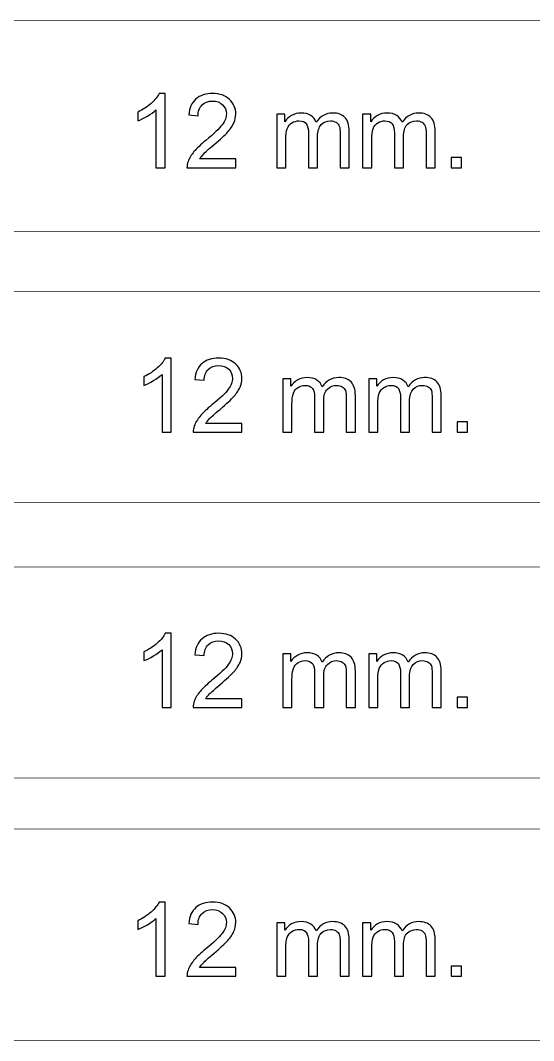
# Model space of a CAD drawing. Header units: centimetres. Extents: x -109.1 to -53.6, y -10 to 49.4.
# Drawn here: x -104.715 to -102.609, y 23.426 to 27.61 of the extents above; entities that cross this region are included whole.
import ezdxf

# ---------------------------------------------------------------- set-up
doc = ezdxf.new("R2010")
doc.units = ezdxf.units.CM
doc.header["$MEASUREMENT"] = 0
doc.layers.add('layer 1', color=7, linetype='Continuous')

msp = doc.modelspace()

# ---------------------------------------------------------------- linework, layer by layer
at = {"layer": 'layer 1', "color": 250, "lineweight": 20}
for points in [[(-94.34129, 27.60763), (-94.12598, 27.43926), (-94.24701, 27.07829), (-94.40223, 26.74207), (-94.40223, 26.74207), (-94.40223, 26.74207), (-108.27459, 26.7436), (-108.27459, 26.7436), (-108.27459, 26.7436), (-108.27459, 26.7436), (-108.8286, 27.6099), (-108.8286, 27.6099), (-108.8286, 27.6099), (-108.8286, 27.6099), (-94.34129, 27.60763), (-94.34129, 27.60763)], [(-108.71222, 26.49638), (-108.92754, 26.32801), (-108.8065, 25.96704), (-108.65128, 25.63082), (-108.65128, 25.63082), (-108.65128, 25.63082), (-94.77891, 25.63235), (-94.77891, 25.63235), (-94.77891, 25.63235), (-94.77891, 25.63235), (-94.22492, 26.49865), (-94.22492, 26.49865), (-94.22492, 26.49865), (-94.22492, 26.49865), (-108.71222, 26.49638), (-108.71222, 26.49638)], [(-108.71222, 25.36748), (-108.92754, 25.19911), (-108.8065, 24.83814), (-108.65128, 24.50192), (-108.65128, 24.50192), (-108.65128, 24.50192), (-94.77891, 24.50345), (-94.77891, 24.50345), (-94.77891, 24.50345), (-94.77891, 24.50345), (-94.22492, 25.36975), (-94.22492, 25.36975), (-94.22492, 25.36975), (-94.22492, 25.36975), (-108.71222, 25.36748), (-108.71222, 25.36748)], [(-94.34129, 24.29152), (-94.12598, 24.12315), (-94.24701, 23.76218), (-94.40223, 23.42596), (-94.40223, 23.42596), (-94.40223, 23.42596), (-108.27459, 23.42749), (-108.27459, 23.42749), (-108.27459, 23.42749), (-108.27459, 23.42749), (-108.8286, 24.29379), (-108.8286, 24.29379), (-108.8286, 24.29379), (-108.8286, 24.29379), (-94.34129, 24.29152), (-94.34129, 24.29152)]]:
    msp.add_open_spline(points, degree=3, knots=[0, 0, 0, 0, 0.2, 0.2, 0.2, 0.2, 0.4, 0.4, 0.4, 0.4, 0.6, 0.6, 0.6, 0.6, 1, 1, 1, 1], dxfattribs=at)
at = {"layer": 'layer 1', "color": 142}
for points, knots in [([(-104.12139, 27.00565), (-104.12139, 27.00565), (-104.15864, 27.00565), (-104.15864, 27.00565), (-104.15864, 27.00565), (-104.15864, 27.00565), (-104.15864, 27.24272), (-104.15864, 27.24272), (-104.15864, 27.24272), (-104.16753, 27.23425), (-104.17938, 27.22578), (-104.19378, 27.21732), (-104.19378, 27.21732), (-104.20859, 27.20843), (-104.22172, 27.20208), (-104.23315, 27.19784), (-104.23315, 27.19784), (-104.23315, 27.19784), (-104.23315, 27.23383), (-104.23315, 27.23383), (-104.23315, 27.23383), (-104.2124, 27.24356), (-104.1942, 27.25542), (-104.17854, 27.26939), (-104.17854, 27.26939), (-104.16287, 27.28336), (-104.15187, 27.2969), (-104.14552, 27.31003), (-104.14552, 27.31003), (-104.14552, 27.31003), (-104.12139, 27.31003), (-104.12139, 27.31003), (-104.12139, 27.31003), (-104.12139, 27.31003), (-104.12139, 27.00565), (-104.12139, 27.00565)], [0, 0, 0, 0, 0.1, 0.1, 0.1, 0.1, 0.2, 0.2, 0.2, 0.2, 0.3, 0.3, 0.3, 0.3, 0.4, 0.4, 0.4, 0.4, 0.5, 0.5, 0.5, 0.5, 0.6, 0.6, 0.6, 0.6, 0.7, 0.7, 0.7, 0.7, 0.8, 0.8, 0.8, 0.8, 1, 1, 1, 1]), ([(-103.83056, 27.04163), (-103.83056, 27.04163), (-103.83056, 27.00565), (-103.83056, 27.00565), (-103.83056, 27.00565), (-103.83056, 27.00565), (-104.03122, 27.00565), (-104.03122, 27.00565), (-104.03122, 27.00565), (-104.03122, 27.01454), (-104.02995, 27.02343), (-104.02656, 27.03147), (-104.02656, 27.03147), (-104.02148, 27.04502), (-104.01344, 27.05857), (-104.00243, 27.07169), (-104.00243, 27.07169), (-103.991, 27.08524), (-103.97492, 27.10048), (-103.95375, 27.11783), (-103.95375, 27.11783), (-103.92073, 27.14493), (-103.89829, 27.16609), (-103.88686, 27.18176), (-103.88686, 27.18176), (-103.87501, 27.19784), (-103.86951, 27.21266), (-103.86951, 27.22663), (-103.86951, 27.22663), (-103.86951, 27.24145), (-103.87459, 27.25372), (-103.88517, 27.26388), (-103.88517, 27.26388), (-103.89575, 27.27404), (-103.90972, 27.27912), (-103.92666, 27.27912), (-103.92666, 27.27912), (-103.94444, 27.27912), (-103.95883, 27.27362), (-103.96941, 27.26304), (-103.96941, 27.26304), (-103.98042, 27.25245), (-103.9855, 27.23721), (-103.98592, 27.21859), (-103.98592, 27.21859), (-103.98592, 27.21859), (-104.02402, 27.2224), (-104.02402, 27.2224), (-104.02402, 27.2224), (-104.02148, 27.25076), (-104.01175, 27.27277), (-103.99439, 27.28759), (-103.99439, 27.28759), (-103.97746, 27.30241), (-103.9546, 27.31003), (-103.92581, 27.31003), (-103.92581, 27.31003), (-103.8966, 27.31003), (-103.87374, 27.30198), (-103.85681, 27.2859), (-103.85681, 27.2859), (-103.83945, 27.26981), (-103.83098, 27.24949), (-103.83098, 27.22578), (-103.83098, 27.22578), (-103.83098, 27.21351), (-103.83352, 27.20165), (-103.8386, 27.19022), (-103.8386, 27.19022), (-103.84368, 27.17837), (-103.85173, 27.16609), (-103.86316, 27.15297), (-103.86316, 27.15297), (-103.87501, 27.14027), (-103.89406, 27.12249), (-103.92073, 27.09963), (-103.92073, 27.09963), (-103.94317, 27.081), (-103.95714, 27.0683), (-103.96349, 27.06153), (-103.96349, 27.06153), (-103.96984, 27.05476), (-103.97534, 27.04841), (-103.97957, 27.04163), (-103.97957, 27.04163), (-103.97957, 27.04163), (-103.83056, 27.04163), (-103.83056, 27.04163)], [0, 0, 0, 0, 0.0434783, 0.0434783, 0.0434783, 0.0434783, 0.0869565, 0.0869565, 0.0869565, 0.0869565, 0.1304348, 0.1304348, 0.1304348, 0.1304348, 0.173913, 0.173913, 0.173913, 0.173913, 0.2173913, 0.2173913, 0.2173913, 0.2173913, 0.2608696, 0.2608696, 0.2608696, 0.2608696, 0.3043478, 0.3043478, 0.3043478, 0.3043478, 0.3478261, 0.3478261, 0.3478261, 0.3478261, 0.3913043, 0.3913043, 0.3913043, 0.3913043, 0.4347826, 0.4347826, 0.4347826, 0.4347826, 0.4782609, 0.4782609, 0.4782609, 0.4782609, 0.5217391, 0.5217391, 0.5217391, 0.5217391, 0.5652174, 0.5652174, 0.5652174, 0.5652174, 0.6086957, 0.6086957, 0.6086957, 0.6086957, 0.6521739, 0.6521739, 0.6521739, 0.6521739, 0.6956522, 0.6956522, 0.6956522, 0.6956522, 0.7391304, 0.7391304, 0.7391304, 0.7391304, 0.7826087, 0.7826087, 0.7826087, 0.7826087, 0.826087, 0.826087, 0.826087, 0.826087, 0.8695652, 0.8695652, 0.8695652, 0.8695652, 0.9130435, 0.9130435, 0.9130435, 0.9130435, 1, 1, 1, 1]), ([(-103.66292, 27.00565), (-103.66292, 27.00565), (-103.66292, 27.22536), (-103.66292, 27.22536), (-103.66292, 27.22536), (-103.66292, 27.22536), (-103.62948, 27.22536), (-103.62948, 27.22536), (-103.62948, 27.22536), (-103.62948, 27.22536), (-103.62948, 27.19446), (-103.62948, 27.19446), (-103.62948, 27.19446), (-103.6227, 27.20504), (-103.61339, 27.21393), (-103.60196, 27.22028), (-103.60196, 27.22028), (-103.59053, 27.22705), (-103.57783, 27.23002), (-103.56301, 27.23002), (-103.56301, 27.23002), (-103.54693, 27.23002), (-103.53338, 27.22663), (-103.52322, 27.21986), (-103.52322, 27.21986), (-103.51264, 27.21308), (-103.50544, 27.20377), (-103.50121, 27.19192), (-103.50121, 27.19192), (-103.48385, 27.21732), (-103.46099, 27.23002), (-103.43347, 27.23002), (-103.43347, 27.23002), (-103.41146, 27.23002), (-103.39495, 27.22409), (-103.3831, 27.21224), (-103.3831, 27.21224), (-103.37124, 27.19996), (-103.36532, 27.18133), (-103.36532, 27.15636), (-103.36532, 27.15636), (-103.36532, 27.15636), (-103.36532, 27.00565), (-103.36532, 27.00565), (-103.36532, 27.00565), (-103.36532, 27.00565), (-103.40257, 27.00565), (-103.40257, 27.00565), (-103.40257, 27.00565), (-103.40257, 27.00565), (-103.40257, 27.14408), (-103.40257, 27.14408), (-103.40257, 27.14408), (-103.40257, 27.1589), (-103.40384, 27.16948), (-103.40596, 27.17625), (-103.40596, 27.17625), (-103.4085, 27.1826), (-103.41273, 27.18811), (-103.41908, 27.19192), (-103.41908, 27.19192), (-103.42543, 27.19573), (-103.43305, 27.19784), (-103.44152, 27.19784), (-103.44152, 27.19784), (-103.45718, 27.19784), (-103.46988, 27.19276), (-103.48004, 27.1826), (-103.48004, 27.1826), (-103.4902, 27.17244), (-103.49528, 27.15593), (-103.49528, 27.13307), (-103.49528, 27.13307), (-103.49528, 27.13307), (-103.49528, 27.00565), (-103.49528, 27.00565), (-103.49528, 27.00565), (-103.49528, 27.00565), (-103.53253, 27.00565), (-103.53253, 27.00565), (-103.53253, 27.00565), (-103.53253, 27.00565), (-103.53253, 27.14831), (-103.53253, 27.14831), (-103.53253, 27.14831), (-103.53253, 27.16482), (-103.5355, 27.1771), (-103.54142, 27.18557), (-103.54142, 27.18557), (-103.54777, 27.19361), (-103.55751, 27.19784), (-103.57148, 27.19784), (-103.57148, 27.19784), (-103.58164, 27.19784), (-103.59138, 27.1953), (-103.60027, 27.1898), (-103.60027, 27.1898), (-103.60916, 27.1843), (-103.61593, 27.17625), (-103.61974, 27.16567), (-103.61974, 27.16567), (-103.62355, 27.15466), (-103.62567, 27.13942), (-103.62567, 27.11953), (-103.62567, 27.11953), (-103.62567, 27.11953), (-103.62567, 27.00565), (-103.62567, 27.00565), (-103.62567, 27.00565), (-103.62567, 27.00565), (-103.66292, 27.00565), (-103.66292, 27.00565)], [0, 0, 0, 0, 0.0344828, 0.0344828, 0.0344828, 0.0344828, 0.0689655, 0.0689655, 0.0689655, 0.0689655, 0.1034483, 0.1034483, 0.1034483, 0.1034483, 0.137931, 0.137931, 0.137931, 0.137931, 0.1724138, 0.1724138, 0.1724138, 0.1724138, 0.2068966, 0.2068966, 0.2068966, 0.2068966, 0.2413793, 0.2413793, 0.2413793, 0.2413793, 0.2758621, 0.2758621, 0.2758621, 0.2758621, 0.3103448, 0.3103448, 0.3103448, 0.3103448, 0.3448276, 0.3448276, 0.3448276, 0.3448276, 0.3793103, 0.3793103, 0.3793103, 0.3793103, 0.4137931, 0.4137931, 0.4137931, 0.4137931, 0.4482759, 0.4482759, 0.4482759, 0.4482759, 0.4827586, 0.4827586, 0.4827586, 0.4827586, 0.5172414, 0.5172414, 0.5172414, 0.5172414, 0.5517241, 0.5517241, 0.5517241, 0.5517241, 0.5862069, 0.5862069, 0.5862069, 0.5862069, 0.6206897, 0.6206897, 0.6206897, 0.6206897, 0.6551724, 0.6551724, 0.6551724, 0.6551724, 0.6896552, 0.6896552, 0.6896552, 0.6896552, 0.7241379, 0.7241379, 0.7241379, 0.7241379, 0.7586207, 0.7586207, 0.7586207, 0.7586207, 0.7931034, 0.7931034, 0.7931034, 0.7931034, 0.8275862, 0.8275862, 0.8275862, 0.8275862, 0.862069, 0.862069, 0.862069, 0.862069, 0.8965517, 0.8965517, 0.8965517, 0.8965517, 0.9310345, 0.9310345, 0.9310345, 0.9310345, 1, 1, 1, 1]), ([(-103.31028, 27.00565), (-103.31028, 27.00565), (-103.31028, 27.22536), (-103.31028, 27.22536), (-103.31028, 27.22536), (-103.31028, 27.22536), (-103.27684, 27.22536), (-103.27684, 27.22536), (-103.27684, 27.22536), (-103.27684, 27.22536), (-103.27684, 27.19446), (-103.27684, 27.19446), (-103.27684, 27.19446), (-103.27006, 27.20504), (-103.26075, 27.21393), (-103.24932, 27.22028), (-103.24932, 27.22028), (-103.23789, 27.22705), (-103.22519, 27.23002), (-103.21037, 27.23002), (-103.21037, 27.23002), (-103.19429, 27.23002), (-103.18074, 27.22663), (-103.17058, 27.21986), (-103.17058, 27.21986), (-103.16, 27.21308), (-103.1528, 27.20377), (-103.14857, 27.19192), (-103.14857, 27.19192), (-103.13121, 27.21732), (-103.10835, 27.23002), (-103.08083, 27.23002), (-103.08083, 27.23002), (-103.05882, 27.23002), (-103.04231, 27.22409), (-103.03046, 27.21224), (-103.03046, 27.21224), (-103.0186, 27.19996), (-103.01268, 27.18133), (-103.01268, 27.15636), (-103.01268, 27.15636), (-103.01268, 27.15636), (-103.01268, 27.00565), (-103.01268, 27.00565), (-103.01268, 27.00565), (-103.01268, 27.00565), (-103.04993, 27.00565), (-103.04993, 27.00565), (-103.04993, 27.00565), (-103.04993, 27.00565), (-103.04993, 27.14408), (-103.04993, 27.14408), (-103.04993, 27.14408), (-103.04993, 27.1589), (-103.0512, 27.16948), (-103.05332, 27.17625), (-103.05332, 27.17625), (-103.05586, 27.1826), (-103.06009, 27.18811), (-103.06644, 27.19192), (-103.06644, 27.19192), (-103.07279, 27.19573), (-103.08041, 27.19784), (-103.08888, 27.19784), (-103.08888, 27.19784), (-103.10454, 27.19784), (-103.11724, 27.19276), (-103.1274, 27.1826), (-103.1274, 27.1826), (-103.13756, 27.17244), (-103.14264, 27.15593), (-103.14264, 27.13307), (-103.14264, 27.13307), (-103.14264, 27.13307), (-103.14264, 27.00565), (-103.14264, 27.00565), (-103.14264, 27.00565), (-103.14264, 27.00565), (-103.17989, 27.00565), (-103.17989, 27.00565), (-103.17989, 27.00565), (-103.17989, 27.00565), (-103.17989, 27.14831), (-103.17989, 27.14831), (-103.17989, 27.14831), (-103.17989, 27.16482), (-103.18286, 27.1771), (-103.18878, 27.18557), (-103.18878, 27.18557), (-103.19513, 27.19361), (-103.20487, 27.19784), (-103.21884, 27.19784), (-103.21884, 27.19784), (-103.229, 27.19784), (-103.23874, 27.1953), (-103.24763, 27.1898), (-103.24763, 27.1898), (-103.25652, 27.1843), (-103.26329, 27.17625), (-103.2671, 27.16567), (-103.2671, 27.16567), (-103.27091, 27.15466), (-103.27303, 27.13942), (-103.27303, 27.11953), (-103.27303, 27.11953), (-103.27303, 27.11953), (-103.27303, 27.00565), (-103.27303, 27.00565), (-103.27303, 27.00565), (-103.27303, 27.00565), (-103.31028, 27.00565), (-103.31028, 27.00565)], [0, 0, 0, 0, 0.0344828, 0.0344828, 0.0344828, 0.0344828, 0.0689655, 0.0689655, 0.0689655, 0.0689655, 0.1034483, 0.1034483, 0.1034483, 0.1034483, 0.137931, 0.137931, 0.137931, 0.137931, 0.1724138, 0.1724138, 0.1724138, 0.1724138, 0.2068966, 0.2068966, 0.2068966, 0.2068966, 0.2413793, 0.2413793, 0.2413793, 0.2413793, 0.2758621, 0.2758621, 0.2758621, 0.2758621, 0.3103448, 0.3103448, 0.3103448, 0.3103448, 0.3448276, 0.3448276, 0.3448276, 0.3448276, 0.3793103, 0.3793103, 0.3793103, 0.3793103, 0.4137931, 0.4137931, 0.4137931, 0.4137931, 0.4482759, 0.4482759, 0.4482759, 0.4482759, 0.4827586, 0.4827586, 0.4827586, 0.4827586, 0.5172414, 0.5172414, 0.5172414, 0.5172414, 0.5517241, 0.5517241, 0.5517241, 0.5517241, 0.5862069, 0.5862069, 0.5862069, 0.5862069, 0.6206897, 0.6206897, 0.6206897, 0.6206897, 0.6551724, 0.6551724, 0.6551724, 0.6551724, 0.6896552, 0.6896552, 0.6896552, 0.6896552, 0.7241379, 0.7241379, 0.7241379, 0.7241379, 0.7586207, 0.7586207, 0.7586207, 0.7586207, 0.7931034, 0.7931034, 0.7931034, 0.7931034, 0.8275862, 0.8275862, 0.8275862, 0.8275862, 0.862069, 0.862069, 0.862069, 0.862069, 0.8965517, 0.8965517, 0.8965517, 0.8965517, 0.9310345, 0.9310345, 0.9310345, 0.9310345, 1, 1, 1, 1]), ([(-102.94706, 27.00565), (-102.94706, 27.00565), (-102.94706, 27.04798), (-102.94706, 27.04798), (-102.94706, 27.04798), (-102.94706, 27.04798), (-102.90472, 27.04798), (-102.90472, 27.04798), (-102.90472, 27.04798), (-102.90472, 27.04798), (-102.90472, 27.00565), (-102.90472, 27.00565), (-102.90472, 27.00565), (-102.90472, 27.00565), (-102.94706, 27.00565), (-102.94706, 27.00565)], [0, 0, 0, 0, 0.2, 0.2, 0.2, 0.2, 0.4, 0.4, 0.4, 0.4, 0.6, 0.6, 0.6, 0.6, 1, 1, 1, 1]), ([(-104.09628, 25.92085), (-104.09628, 25.92085), (-104.13353, 25.92085), (-104.13353, 25.92085), (-104.13353, 25.92085), (-104.13353, 25.92085), (-104.13353, 26.15792), (-104.13353, 26.15792), (-104.13353, 26.15792), (-104.14242, 26.14945), (-104.15427, 26.14098), (-104.16867, 26.13252), (-104.16867, 26.13252), (-104.18348, 26.12363), (-104.19661, 26.11728), (-104.20804, 26.11304), (-104.20804, 26.11304), (-104.20804, 26.11304), (-104.20804, 26.14903), (-104.20804, 26.14903), (-104.20804, 26.14903), (-104.18729, 26.15876), (-104.16909, 26.17062), (-104.15343, 26.18459), (-104.15343, 26.18459), (-104.13776, 26.19856), (-104.12676, 26.2121), (-104.12041, 26.22523), (-104.12041, 26.22523), (-104.12041, 26.22523), (-104.09628, 26.22523), (-104.09628, 26.22523), (-104.09628, 26.22523), (-104.09628, 26.22523), (-104.09628, 25.92085), (-104.09628, 25.92085)], [0, 0, 0, 0, 0.1, 0.1, 0.1, 0.1, 0.2, 0.2, 0.2, 0.2, 0.3, 0.3, 0.3, 0.3, 0.4, 0.4, 0.4, 0.4, 0.5, 0.5, 0.5, 0.5, 0.6, 0.6, 0.6, 0.6, 0.7, 0.7, 0.7, 0.7, 0.8, 0.8, 0.8, 0.8, 1, 1, 1, 1]), ([(-103.80545, 25.95683), (-103.80545, 25.95683), (-103.80545, 25.92085), (-103.80545, 25.92085), (-103.80545, 25.92085), (-103.80545, 25.92085), (-104.00611, 25.92085), (-104.00611, 25.92085), (-104.00611, 25.92085), (-104.00611, 25.92974), (-104.00484, 25.93863), (-104.00145, 25.94667), (-104.00145, 25.94667), (-103.99637, 25.96022), (-103.98833, 25.97377), (-103.97732, 25.98689), (-103.97732, 25.98689), (-103.96589, 26.00044), (-103.94981, 26.01568), (-103.92864, 26.03303), (-103.92864, 26.03303), (-103.89562, 26.06013), (-103.87318, 26.08129), (-103.86175, 26.09696), (-103.86175, 26.09696), (-103.8499, 26.11304), (-103.8444, 26.12786), (-103.8444, 26.14183), (-103.8444, 26.14183), (-103.8444, 26.15665), (-103.84948, 26.16892), (-103.86006, 26.17908), (-103.86006, 26.17908), (-103.87064, 26.18924), (-103.88461, 26.19432), (-103.90155, 26.19432), (-103.90155, 26.19432), (-103.91933, 26.19432), (-103.93372, 26.18882), (-103.9443, 26.17824), (-103.9443, 26.17824), (-103.95531, 26.16765), (-103.96039, 26.15241), (-103.96081, 26.13379), (-103.96081, 26.13379), (-103.96081, 26.13379), (-103.99891, 26.1376), (-103.99891, 26.1376), (-103.99891, 26.1376), (-103.99637, 26.16596), (-103.98664, 26.18797), (-103.96928, 26.20279), (-103.96928, 26.20279), (-103.95235, 26.21761), (-103.92949, 26.22523), (-103.9007, 26.22523), (-103.9007, 26.22523), (-103.87149, 26.22523), (-103.84863, 26.21718), (-103.8317, 26.2011), (-103.8317, 26.2011), (-103.81434, 26.18501), (-103.80587, 26.16469), (-103.80587, 26.14098), (-103.80587, 26.14098), (-103.80587, 26.12871), (-103.80841, 26.11685), (-103.81349, 26.10542), (-103.81349, 26.10542), (-103.81857, 26.09357), (-103.82662, 26.08129), (-103.83805, 26.06817), (-103.83805, 26.06817), (-103.8499, 26.05547), (-103.86895, 26.03769), (-103.89562, 26.01483), (-103.89562, 26.01483), (-103.91806, 25.9962), (-103.93203, 25.9835), (-103.93838, 25.97673), (-103.93838, 25.97673), (-103.94473, 25.96996), (-103.95023, 25.96361), (-103.95446, 25.95683), (-103.95446, 25.95683), (-103.95446, 25.95683), (-103.80545, 25.95683), (-103.80545, 25.95683)], [0, 0, 0, 0, 0.0434783, 0.0434783, 0.0434783, 0.0434783, 0.0869565, 0.0869565, 0.0869565, 0.0869565, 0.1304348, 0.1304348, 0.1304348, 0.1304348, 0.173913, 0.173913, 0.173913, 0.173913, 0.2173913, 0.2173913, 0.2173913, 0.2173913, 0.2608696, 0.2608696, 0.2608696, 0.2608696, 0.3043478, 0.3043478, 0.3043478, 0.3043478, 0.3478261, 0.3478261, 0.3478261, 0.3478261, 0.3913043, 0.3913043, 0.3913043, 0.3913043, 0.4347826, 0.4347826, 0.4347826, 0.4347826, 0.4782609, 0.4782609, 0.4782609, 0.4782609, 0.5217391, 0.5217391, 0.5217391, 0.5217391, 0.5652174, 0.5652174, 0.5652174, 0.5652174, 0.6086957, 0.6086957, 0.6086957, 0.6086957, 0.6521739, 0.6521739, 0.6521739, 0.6521739, 0.6956522, 0.6956522, 0.6956522, 0.6956522, 0.7391304, 0.7391304, 0.7391304, 0.7391304, 0.7826087, 0.7826087, 0.7826087, 0.7826087, 0.826087, 0.826087, 0.826087, 0.826087, 0.8695652, 0.8695652, 0.8695652, 0.8695652, 0.9130435, 0.9130435, 0.9130435, 0.9130435, 1, 1, 1, 1]), ([(-103.63781, 25.92085), (-103.63781, 25.92085), (-103.63781, 26.14056), (-103.63781, 26.14056), (-103.63781, 26.14056), (-103.63781, 26.14056), (-103.60437, 26.14056), (-103.60437, 26.14056), (-103.60437, 26.14056), (-103.60437, 26.14056), (-103.60437, 26.10966), (-103.60437, 26.10966), (-103.60437, 26.10966), (-103.59759, 26.12024), (-103.58828, 26.12913), (-103.57685, 26.13548), (-103.57685, 26.13548), (-103.56542, 26.14225), (-103.55272, 26.14522), (-103.5379, 26.14522), (-103.5379, 26.14522), (-103.52182, 26.14522), (-103.50827, 26.14183), (-103.49811, 26.13506), (-103.49811, 26.13506), (-103.48753, 26.12828), (-103.48033, 26.11897), (-103.4761, 26.10712), (-103.4761, 26.10712), (-103.45874, 26.13252), (-103.43588, 26.14522), (-103.40836, 26.14522), (-103.40836, 26.14522), (-103.38635, 26.14522), (-103.36984, 26.13929), (-103.35799, 26.12744), (-103.35799, 26.12744), (-103.34613, 26.11516), (-103.34021, 26.09653), (-103.34021, 26.07156), (-103.34021, 26.07156), (-103.34021, 26.07156), (-103.34021, 25.92085), (-103.34021, 25.92085), (-103.34021, 25.92085), (-103.34021, 25.92085), (-103.37746, 25.92085), (-103.37746, 25.92085), (-103.37746, 25.92085), (-103.37746, 25.92085), (-103.37746, 26.05928), (-103.37746, 26.05928), (-103.37746, 26.05928), (-103.37746, 26.0741), (-103.37873, 26.08468), (-103.38085, 26.09145), (-103.38085, 26.09145), (-103.38339, 26.0978), (-103.38762, 26.10331), (-103.39397, 26.10712), (-103.39397, 26.10712), (-103.40032, 26.11093), (-103.40794, 26.11304), (-103.41641, 26.11304), (-103.41641, 26.11304), (-103.43207, 26.11304), (-103.44477, 26.10796), (-103.45493, 26.0978), (-103.45493, 26.0978), (-103.46509, 26.08764), (-103.47017, 26.07113), (-103.47017, 26.04827), (-103.47017, 26.04827), (-103.47017, 26.04827), (-103.47017, 25.92085), (-103.47017, 25.92085), (-103.47017, 25.92085), (-103.47017, 25.92085), (-103.50742, 25.92085), (-103.50742, 25.92085), (-103.50742, 25.92085), (-103.50742, 25.92085), (-103.50742, 26.06351), (-103.50742, 26.06351), (-103.50742, 26.06351), (-103.50742, 26.08002), (-103.51039, 26.0923), (-103.51631, 26.10077), (-103.51631, 26.10077), (-103.52266, 26.10881), (-103.5324, 26.11304), (-103.54637, 26.11304), (-103.54637, 26.11304), (-103.55653, 26.11304), (-103.56627, 26.1105), (-103.57516, 26.105), (-103.57516, 26.105), (-103.58405, 26.0995), (-103.59082, 26.09145), (-103.59463, 26.08087), (-103.59463, 26.08087), (-103.59844, 26.06986), (-103.60056, 26.05462), (-103.60056, 26.03473), (-103.60056, 26.03473), (-103.60056, 26.03473), (-103.60056, 25.92085), (-103.60056, 25.92085), (-103.60056, 25.92085), (-103.60056, 25.92085), (-103.63781, 25.92085), (-103.63781, 25.92085)], [0, 0, 0, 0, 0.0344828, 0.0344828, 0.0344828, 0.0344828, 0.0689655, 0.0689655, 0.0689655, 0.0689655, 0.1034483, 0.1034483, 0.1034483, 0.1034483, 0.137931, 0.137931, 0.137931, 0.137931, 0.1724138, 0.1724138, 0.1724138, 0.1724138, 0.2068966, 0.2068966, 0.2068966, 0.2068966, 0.2413793, 0.2413793, 0.2413793, 0.2413793, 0.2758621, 0.2758621, 0.2758621, 0.2758621, 0.3103448, 0.3103448, 0.3103448, 0.3103448, 0.3448276, 0.3448276, 0.3448276, 0.3448276, 0.3793103, 0.3793103, 0.3793103, 0.3793103, 0.4137931, 0.4137931, 0.4137931, 0.4137931, 0.4482759, 0.4482759, 0.4482759, 0.4482759, 0.4827586, 0.4827586, 0.4827586, 0.4827586, 0.5172414, 0.5172414, 0.5172414, 0.5172414, 0.5517241, 0.5517241, 0.5517241, 0.5517241, 0.5862069, 0.5862069, 0.5862069, 0.5862069, 0.6206897, 0.6206897, 0.6206897, 0.6206897, 0.6551724, 0.6551724, 0.6551724, 0.6551724, 0.6896552, 0.6896552, 0.6896552, 0.6896552, 0.7241379, 0.7241379, 0.7241379, 0.7241379, 0.7586207, 0.7586207, 0.7586207, 0.7586207, 0.7931034, 0.7931034, 0.7931034, 0.7931034, 0.8275862, 0.8275862, 0.8275862, 0.8275862, 0.862069, 0.862069, 0.862069, 0.862069, 0.8965517, 0.8965517, 0.8965517, 0.8965517, 0.9310345, 0.9310345, 0.9310345, 0.9310345, 1, 1, 1, 1]), ([(-103.28517, 25.92085), (-103.28517, 25.92085), (-103.28517, 26.14056), (-103.28517, 26.14056), (-103.28517, 26.14056), (-103.28517, 26.14056), (-103.25173, 26.14056), (-103.25173, 26.14056), (-103.25173, 26.14056), (-103.25173, 26.14056), (-103.25173, 26.10966), (-103.25173, 26.10966), (-103.25173, 26.10966), (-103.24495, 26.12024), (-103.23564, 26.12913), (-103.22421, 26.13548), (-103.22421, 26.13548), (-103.21278, 26.14225), (-103.20008, 26.14522), (-103.18526, 26.14522), (-103.18526, 26.14522), (-103.16918, 26.14522), (-103.15563, 26.14183), (-103.14547, 26.13506), (-103.14547, 26.13506), (-103.13489, 26.12828), (-103.12769, 26.11897), (-103.12346, 26.10712), (-103.12346, 26.10712), (-103.1061, 26.13252), (-103.08324, 26.14522), (-103.05572, 26.14522), (-103.05572, 26.14522), (-103.03371, 26.14522), (-103.0172, 26.13929), (-103.00535, 26.12744), (-103.00535, 26.12744), (-102.99349, 26.11516), (-102.98757, 26.09653), (-102.98757, 26.07156), (-102.98757, 26.07156), (-102.98757, 26.07156), (-102.98757, 25.92085), (-102.98757, 25.92085), (-102.98757, 25.92085), (-102.98757, 25.92085), (-103.02482, 25.92085), (-103.02482, 25.92085), (-103.02482, 25.92085), (-103.02482, 25.92085), (-103.02482, 26.05928), (-103.02482, 26.05928), (-103.02482, 26.05928), (-103.02482, 26.0741), (-103.02609, 26.08468), (-103.02821, 26.09145), (-103.02821, 26.09145), (-103.03075, 26.0978), (-103.03498, 26.10331), (-103.04133, 26.10712), (-103.04133, 26.10712), (-103.04768, 26.11093), (-103.0553, 26.11304), (-103.06377, 26.11304), (-103.06377, 26.11304), (-103.07943, 26.11304), (-103.09213, 26.10796), (-103.10229, 26.0978), (-103.10229, 26.0978), (-103.11245, 26.08764), (-103.11753, 26.07113), (-103.11753, 26.04827), (-103.11753, 26.04827), (-103.11753, 26.04827), (-103.11753, 25.92085), (-103.11753, 25.92085), (-103.11753, 25.92085), (-103.11753, 25.92085), (-103.15478, 25.92085), (-103.15478, 25.92085), (-103.15478, 25.92085), (-103.15478, 25.92085), (-103.15478, 26.06351), (-103.15478, 26.06351), (-103.15478, 26.06351), (-103.15478, 26.08002), (-103.15775, 26.0923), (-103.16367, 26.10077), (-103.16367, 26.10077), (-103.17002, 26.10881), (-103.17976, 26.11304), (-103.19373, 26.11304), (-103.19373, 26.11304), (-103.20389, 26.11304), (-103.21363, 26.1105), (-103.22252, 26.105), (-103.22252, 26.105), (-103.23141, 26.0995), (-103.23818, 26.09145), (-103.24199, 26.08087), (-103.24199, 26.08087), (-103.2458, 26.06986), (-103.24792, 26.05462), (-103.24792, 26.03473), (-103.24792, 26.03473), (-103.24792, 26.03473), (-103.24792, 25.92085), (-103.24792, 25.92085), (-103.24792, 25.92085), (-103.24792, 25.92085), (-103.28517, 25.92085), (-103.28517, 25.92085)], [0, 0, 0, 0, 0.0344828, 0.0344828, 0.0344828, 0.0344828, 0.0689655, 0.0689655, 0.0689655, 0.0689655, 0.1034483, 0.1034483, 0.1034483, 0.1034483, 0.137931, 0.137931, 0.137931, 0.137931, 0.1724138, 0.1724138, 0.1724138, 0.1724138, 0.2068966, 0.2068966, 0.2068966, 0.2068966, 0.2413793, 0.2413793, 0.2413793, 0.2413793, 0.2758621, 0.2758621, 0.2758621, 0.2758621, 0.3103448, 0.3103448, 0.3103448, 0.3103448, 0.3448276, 0.3448276, 0.3448276, 0.3448276, 0.3793103, 0.3793103, 0.3793103, 0.3793103, 0.4137931, 0.4137931, 0.4137931, 0.4137931, 0.4482759, 0.4482759, 0.4482759, 0.4482759, 0.4827586, 0.4827586, 0.4827586, 0.4827586, 0.5172414, 0.5172414, 0.5172414, 0.5172414, 0.5517241, 0.5517241, 0.5517241, 0.5517241, 0.5862069, 0.5862069, 0.5862069, 0.5862069, 0.6206897, 0.6206897, 0.6206897, 0.6206897, 0.6551724, 0.6551724, 0.6551724, 0.6551724, 0.6896552, 0.6896552, 0.6896552, 0.6896552, 0.7241379, 0.7241379, 0.7241379, 0.7241379, 0.7586207, 0.7586207, 0.7586207, 0.7586207, 0.7931034, 0.7931034, 0.7931034, 0.7931034, 0.8275862, 0.8275862, 0.8275862, 0.8275862, 0.862069, 0.862069, 0.862069, 0.862069, 0.8965517, 0.8965517, 0.8965517, 0.8965517, 0.9310345, 0.9310345, 0.9310345, 0.9310345, 1, 1, 1, 1]), ([(-102.92195, 25.92085), (-102.92195, 25.92085), (-102.92195, 25.96318), (-102.92195, 25.96318), (-102.92195, 25.96318), (-102.92195, 25.96318), (-102.87961, 25.96318), (-102.87961, 25.96318), (-102.87961, 25.96318), (-102.87961, 25.96318), (-102.87961, 25.92085), (-102.87961, 25.92085), (-102.87961, 25.92085), (-102.87961, 25.92085), (-102.92195, 25.92085), (-102.92195, 25.92085)], [0, 0, 0, 0, 0.2, 0.2, 0.2, 0.2, 0.4, 0.4, 0.4, 0.4, 0.6, 0.6, 0.6, 0.6, 1, 1, 1, 1]), ([(-104.09628, 24.79195), (-104.09628, 24.79195), (-104.13353, 24.79195), (-104.13353, 24.79195), (-104.13353, 24.79195), (-104.13353, 24.79195), (-104.13353, 25.02902), (-104.13353, 25.02902), (-104.13353, 25.02902), (-104.14242, 25.02055), (-104.15427, 25.01208), (-104.16867, 25.00362), (-104.16867, 25.00362), (-104.18348, 24.99473), (-104.19661, 24.98838), (-104.20804, 24.98414), (-104.20804, 24.98414), (-104.20804, 24.98414), (-104.20804, 25.02013), (-104.20804, 25.02013), (-104.20804, 25.02013), (-104.18729, 25.02986), (-104.16909, 25.04172), (-104.15343, 25.05569), (-104.15343, 25.05569), (-104.13776, 25.06966), (-104.12676, 25.0832), (-104.12041, 25.09633), (-104.12041, 25.09633), (-104.12041, 25.09633), (-104.09628, 25.09633), (-104.09628, 25.09633), (-104.09628, 25.09633), (-104.09628, 25.09633), (-104.09628, 24.79195), (-104.09628, 24.79195)], [0, 0, 0, 0, 0.1, 0.1, 0.1, 0.1, 0.2, 0.2, 0.2, 0.2, 0.3, 0.3, 0.3, 0.3, 0.4, 0.4, 0.4, 0.4, 0.5, 0.5, 0.5, 0.5, 0.6, 0.6, 0.6, 0.6, 0.7, 0.7, 0.7, 0.7, 0.8, 0.8, 0.8, 0.8, 1, 1, 1, 1]), ([(-103.80545, 24.82793), (-103.80545, 24.82793), (-103.80545, 24.79195), (-103.80545, 24.79195), (-103.80545, 24.79195), (-103.80545, 24.79195), (-104.00611, 24.79195), (-104.00611, 24.79195), (-104.00611, 24.79195), (-104.00611, 24.80084), (-104.00484, 24.80973), (-104.00145, 24.81777), (-104.00145, 24.81777), (-103.99637, 24.83132), (-103.98833, 24.84487), (-103.97732, 24.85799), (-103.97732, 24.85799), (-103.96589, 24.87154), (-103.94981, 24.88678), (-103.92864, 24.90413), (-103.92864, 24.90413), (-103.89562, 24.93123), (-103.87318, 24.95239), (-103.86175, 24.96806), (-103.86175, 24.96806), (-103.8499, 24.98414), (-103.8444, 24.99896), (-103.8444, 25.01293), (-103.8444, 25.01293), (-103.8444, 25.02775), (-103.84948, 25.04002), (-103.86006, 25.05018), (-103.86006, 25.05018), (-103.87064, 25.06034), (-103.88461, 25.06542), (-103.90155, 25.06542), (-103.90155, 25.06542), (-103.91933, 25.06542), (-103.93372, 25.05992), (-103.9443, 25.04934), (-103.9443, 25.04934), (-103.95531, 25.03875), (-103.96039, 25.02351), (-103.96081, 25.00489), (-103.96081, 25.00489), (-103.96081, 25.00489), (-103.99891, 25.0087), (-103.99891, 25.0087), (-103.99891, 25.0087), (-103.99637, 25.03706), (-103.98664, 25.05907), (-103.96928, 25.07389), (-103.96928, 25.07389), (-103.95235, 25.08871), (-103.92949, 25.09633), (-103.9007, 25.09633), (-103.9007, 25.09633), (-103.87149, 25.09633), (-103.84863, 25.08828), (-103.8317, 25.0722), (-103.8317, 25.0722), (-103.81434, 25.05611), (-103.80587, 25.03579), (-103.80587, 25.01208), (-103.80587, 25.01208), (-103.80587, 24.99981), (-103.80841, 24.98795), (-103.81349, 24.97652), (-103.81349, 24.97652), (-103.81857, 24.96467), (-103.82662, 24.95239), (-103.83805, 24.93927), (-103.83805, 24.93927), (-103.8499, 24.92657), (-103.86895, 24.90879), (-103.89562, 24.88593), (-103.89562, 24.88593), (-103.91806, 24.8673), (-103.93203, 24.8546), (-103.93838, 24.84783), (-103.93838, 24.84783), (-103.94473, 24.84106), (-103.95023, 24.83471), (-103.95446, 24.82793), (-103.95446, 24.82793), (-103.95446, 24.82793), (-103.80545, 24.82793), (-103.80545, 24.82793)], [0, 0, 0, 0, 0.0434783, 0.0434783, 0.0434783, 0.0434783, 0.0869565, 0.0869565, 0.0869565, 0.0869565, 0.1304348, 0.1304348, 0.1304348, 0.1304348, 0.173913, 0.173913, 0.173913, 0.173913, 0.2173913, 0.2173913, 0.2173913, 0.2173913, 0.2608696, 0.2608696, 0.2608696, 0.2608696, 0.3043478, 0.3043478, 0.3043478, 0.3043478, 0.3478261, 0.3478261, 0.3478261, 0.3478261, 0.3913043, 0.3913043, 0.3913043, 0.3913043, 0.4347826, 0.4347826, 0.4347826, 0.4347826, 0.4782609, 0.4782609, 0.4782609, 0.4782609, 0.5217391, 0.5217391, 0.5217391, 0.5217391, 0.5652174, 0.5652174, 0.5652174, 0.5652174, 0.6086957, 0.6086957, 0.6086957, 0.6086957, 0.6521739, 0.6521739, 0.6521739, 0.6521739, 0.6956522, 0.6956522, 0.6956522, 0.6956522, 0.7391304, 0.7391304, 0.7391304, 0.7391304, 0.7826087, 0.7826087, 0.7826087, 0.7826087, 0.826087, 0.826087, 0.826087, 0.826087, 0.8695652, 0.8695652, 0.8695652, 0.8695652, 0.9130435, 0.9130435, 0.9130435, 0.9130435, 1, 1, 1, 1]), ([(-103.63781, 24.79195), (-103.63781, 24.79195), (-103.63781, 25.01166), (-103.63781, 25.01166), (-103.63781, 25.01166), (-103.63781, 25.01166), (-103.60437, 25.01166), (-103.60437, 25.01166), (-103.60437, 25.01166), (-103.60437, 25.01166), (-103.60437, 24.98076), (-103.60437, 24.98076), (-103.60437, 24.98076), (-103.59759, 24.99134), (-103.58828, 25.00023), (-103.57685, 25.00658), (-103.57685, 25.00658), (-103.56542, 25.01335), (-103.55272, 25.01632), (-103.5379, 25.01632), (-103.5379, 25.01632), (-103.52182, 25.01632), (-103.50827, 25.01293), (-103.49811, 25.00616), (-103.49811, 25.00616), (-103.48753, 24.99938), (-103.48033, 24.99007), (-103.4761, 24.97822), (-103.4761, 24.97822), (-103.45874, 25.00362), (-103.43588, 25.01632), (-103.40836, 25.01632), (-103.40836, 25.01632), (-103.38635, 25.01632), (-103.36984, 25.01039), (-103.35799, 24.99854), (-103.35799, 24.99854), (-103.34613, 24.98626), (-103.34021, 24.96763), (-103.34021, 24.94266), (-103.34021, 24.94266), (-103.34021, 24.94266), (-103.34021, 24.79195), (-103.34021, 24.79195), (-103.34021, 24.79195), (-103.34021, 24.79195), (-103.37746, 24.79195), (-103.37746, 24.79195), (-103.37746, 24.79195), (-103.37746, 24.79195), (-103.37746, 24.93038), (-103.37746, 24.93038), (-103.37746, 24.93038), (-103.37746, 24.9452), (-103.37873, 24.95578), (-103.38085, 24.96255), (-103.38085, 24.96255), (-103.38339, 24.9689), (-103.38762, 24.97441), (-103.39397, 24.97822), (-103.39397, 24.97822), (-103.40032, 24.98203), (-103.40794, 24.98414), (-103.41641, 24.98414), (-103.41641, 24.98414), (-103.43207, 24.98414), (-103.44477, 24.97906), (-103.45493, 24.9689), (-103.45493, 24.9689), (-103.46509, 24.95874), (-103.47017, 24.94223), (-103.47017, 24.91937), (-103.47017, 24.91937), (-103.47017, 24.91937), (-103.47017, 24.79195), (-103.47017, 24.79195), (-103.47017, 24.79195), (-103.47017, 24.79195), (-103.50742, 24.79195), (-103.50742, 24.79195), (-103.50742, 24.79195), (-103.50742, 24.79195), (-103.50742, 24.93461), (-103.50742, 24.93461), (-103.50742, 24.93461), (-103.50742, 24.95112), (-103.51039, 24.9634), (-103.51631, 24.97187), (-103.51631, 24.97187), (-103.52266, 24.97991), (-103.5324, 24.98414), (-103.54637, 24.98414), (-103.54637, 24.98414), (-103.55653, 24.98414), (-103.56627, 24.9816), (-103.57516, 24.9761), (-103.57516, 24.9761), (-103.58405, 24.9706), (-103.59082, 24.96255), (-103.59463, 24.95197), (-103.59463, 24.95197), (-103.59844, 24.94096), (-103.60056, 24.92572), (-103.60056, 24.90583), (-103.60056, 24.90583), (-103.60056, 24.90583), (-103.60056, 24.79195), (-103.60056, 24.79195), (-103.60056, 24.79195), (-103.60056, 24.79195), (-103.63781, 24.79195), (-103.63781, 24.79195)], [0, 0, 0, 0, 0.0344828, 0.0344828, 0.0344828, 0.0344828, 0.0689655, 0.0689655, 0.0689655, 0.0689655, 0.1034483, 0.1034483, 0.1034483, 0.1034483, 0.137931, 0.137931, 0.137931, 0.137931, 0.1724138, 0.1724138, 0.1724138, 0.1724138, 0.2068966, 0.2068966, 0.2068966, 0.2068966, 0.2413793, 0.2413793, 0.2413793, 0.2413793, 0.2758621, 0.2758621, 0.2758621, 0.2758621, 0.3103448, 0.3103448, 0.3103448, 0.3103448, 0.3448276, 0.3448276, 0.3448276, 0.3448276, 0.3793103, 0.3793103, 0.3793103, 0.3793103, 0.4137931, 0.4137931, 0.4137931, 0.4137931, 0.4482759, 0.4482759, 0.4482759, 0.4482759, 0.4827586, 0.4827586, 0.4827586, 0.4827586, 0.5172414, 0.5172414, 0.5172414, 0.5172414, 0.5517241, 0.5517241, 0.5517241, 0.5517241, 0.5862069, 0.5862069, 0.5862069, 0.5862069, 0.6206897, 0.6206897, 0.6206897, 0.6206897, 0.6551724, 0.6551724, 0.6551724, 0.6551724, 0.6896552, 0.6896552, 0.6896552, 0.6896552, 0.7241379, 0.7241379, 0.7241379, 0.7241379, 0.7586207, 0.7586207, 0.7586207, 0.7586207, 0.7931034, 0.7931034, 0.7931034, 0.7931034, 0.8275862, 0.8275862, 0.8275862, 0.8275862, 0.862069, 0.862069, 0.862069, 0.862069, 0.8965517, 0.8965517, 0.8965517, 0.8965517, 0.9310345, 0.9310345, 0.9310345, 0.9310345, 1, 1, 1, 1]), ([(-103.28517, 24.79195), (-103.28517, 24.79195), (-103.28517, 25.01166), (-103.28517, 25.01166), (-103.28517, 25.01166), (-103.28517, 25.01166), (-103.25173, 25.01166), (-103.25173, 25.01166), (-103.25173, 25.01166), (-103.25173, 25.01166), (-103.25173, 24.98076), (-103.25173, 24.98076), (-103.25173, 24.98076), (-103.24495, 24.99134), (-103.23564, 25.00023), (-103.22421, 25.00658), (-103.22421, 25.00658), (-103.21278, 25.01335), (-103.20008, 25.01632), (-103.18526, 25.01632), (-103.18526, 25.01632), (-103.16918, 25.01632), (-103.15563, 25.01293), (-103.14547, 25.00616), (-103.14547, 25.00616), (-103.13489, 24.99938), (-103.12769, 24.99007), (-103.12346, 24.97822), (-103.12346, 24.97822), (-103.1061, 25.00362), (-103.08324, 25.01632), (-103.05572, 25.01632), (-103.05572, 25.01632), (-103.03371, 25.01632), (-103.0172, 25.01039), (-103.00535, 24.99854), (-103.00535, 24.99854), (-102.99349, 24.98626), (-102.98757, 24.96763), (-102.98757, 24.94266), (-102.98757, 24.94266), (-102.98757, 24.94266), (-102.98757, 24.79195), (-102.98757, 24.79195), (-102.98757, 24.79195), (-102.98757, 24.79195), (-103.02482, 24.79195), (-103.02482, 24.79195), (-103.02482, 24.79195), (-103.02482, 24.79195), (-103.02482, 24.93038), (-103.02482, 24.93038), (-103.02482, 24.93038), (-103.02482, 24.9452), (-103.02609, 24.95578), (-103.02821, 24.96255), (-103.02821, 24.96255), (-103.03075, 24.9689), (-103.03498, 24.97441), (-103.04133, 24.97822), (-103.04133, 24.97822), (-103.04768, 24.98203), (-103.0553, 24.98414), (-103.06377, 24.98414), (-103.06377, 24.98414), (-103.07943, 24.98414), (-103.09213, 24.97906), (-103.10229, 24.9689), (-103.10229, 24.9689), (-103.11245, 24.95874), (-103.11753, 24.94223), (-103.11753, 24.91937), (-103.11753, 24.91937), (-103.11753, 24.91937), (-103.11753, 24.79195), (-103.11753, 24.79195), (-103.11753, 24.79195), (-103.11753, 24.79195), (-103.15478, 24.79195), (-103.15478, 24.79195), (-103.15478, 24.79195), (-103.15478, 24.79195), (-103.15478, 24.93461), (-103.15478, 24.93461), (-103.15478, 24.93461), (-103.15478, 24.95112), (-103.15775, 24.9634), (-103.16367, 24.97187), (-103.16367, 24.97187), (-103.17002, 24.97991), (-103.17976, 24.98414), (-103.19373, 24.98414), (-103.19373, 24.98414), (-103.20389, 24.98414), (-103.21363, 24.9816), (-103.22252, 24.9761), (-103.22252, 24.9761), (-103.23141, 24.9706), (-103.23818, 24.96255), (-103.24199, 24.95197), (-103.24199, 24.95197), (-103.2458, 24.94096), (-103.24792, 24.92572), (-103.24792, 24.90583), (-103.24792, 24.90583), (-103.24792, 24.90583), (-103.24792, 24.79195), (-103.24792, 24.79195), (-103.24792, 24.79195), (-103.24792, 24.79195), (-103.28517, 24.79195), (-103.28517, 24.79195)], [0, 0, 0, 0, 0.0344828, 0.0344828, 0.0344828, 0.0344828, 0.0689655, 0.0689655, 0.0689655, 0.0689655, 0.1034483, 0.1034483, 0.1034483, 0.1034483, 0.137931, 0.137931, 0.137931, 0.137931, 0.1724138, 0.1724138, 0.1724138, 0.1724138, 0.2068966, 0.2068966, 0.2068966, 0.2068966, 0.2413793, 0.2413793, 0.2413793, 0.2413793, 0.2758621, 0.2758621, 0.2758621, 0.2758621, 0.3103448, 0.3103448, 0.3103448, 0.3103448, 0.3448276, 0.3448276, 0.3448276, 0.3448276, 0.3793103, 0.3793103, 0.3793103, 0.3793103, 0.4137931, 0.4137931, 0.4137931, 0.4137931, 0.4482759, 0.4482759, 0.4482759, 0.4482759, 0.4827586, 0.4827586, 0.4827586, 0.4827586, 0.5172414, 0.5172414, 0.5172414, 0.5172414, 0.5517241, 0.5517241, 0.5517241, 0.5517241, 0.5862069, 0.5862069, 0.5862069, 0.5862069, 0.6206897, 0.6206897, 0.6206897, 0.6206897, 0.6551724, 0.6551724, 0.6551724, 0.6551724, 0.6896552, 0.6896552, 0.6896552, 0.6896552, 0.7241379, 0.7241379, 0.7241379, 0.7241379, 0.7586207, 0.7586207, 0.7586207, 0.7586207, 0.7931034, 0.7931034, 0.7931034, 0.7931034, 0.8275862, 0.8275862, 0.8275862, 0.8275862, 0.862069, 0.862069, 0.862069, 0.862069, 0.8965517, 0.8965517, 0.8965517, 0.8965517, 0.9310345, 0.9310345, 0.9310345, 0.9310345, 1, 1, 1, 1]), ([(-102.92195, 24.79195), (-102.92195, 24.79195), (-102.92195, 24.83428), (-102.92195, 24.83428), (-102.92195, 24.83428), (-102.92195, 24.83428), (-102.87961, 24.83428), (-102.87961, 24.83428), (-102.87961, 24.83428), (-102.87961, 24.83428), (-102.87961, 24.79195), (-102.87961, 24.79195), (-102.87961, 24.79195), (-102.87961, 24.79195), (-102.92195, 24.79195), (-102.92195, 24.79195)], [0, 0, 0, 0, 0.2, 0.2, 0.2, 0.2, 0.4, 0.4, 0.4, 0.4, 0.6, 0.6, 0.6, 0.6, 1, 1, 1, 1]), ([(-104.12139, 23.68954), (-104.12139, 23.68954), (-104.15864, 23.68954), (-104.15864, 23.68954), (-104.15864, 23.68954), (-104.15864, 23.68954), (-104.15864, 23.92661), (-104.15864, 23.92661), (-104.15864, 23.92661), (-104.16753, 23.91814), (-104.17938, 23.90967), (-104.19378, 23.90121), (-104.19378, 23.90121), (-104.20859, 23.89232), (-104.22172, 23.88597), (-104.23315, 23.88173), (-104.23315, 23.88173), (-104.23315, 23.88173), (-104.23315, 23.91772), (-104.23315, 23.91772), (-104.23315, 23.91772), (-104.2124, 23.92745), (-104.1942, 23.93931), (-104.17854, 23.95328), (-104.17854, 23.95328), (-104.16287, 23.96725), (-104.15187, 23.98079), (-104.14552, 23.99392), (-104.14552, 23.99392), (-104.14552, 23.99392), (-104.12139, 23.99392), (-104.12139, 23.99392), (-104.12139, 23.99392), (-104.12139, 23.99392), (-104.12139, 23.68954), (-104.12139, 23.68954)], [0, 0, 0, 0, 0.1, 0.1, 0.1, 0.1, 0.2, 0.2, 0.2, 0.2, 0.3, 0.3, 0.3, 0.3, 0.4, 0.4, 0.4, 0.4, 0.5, 0.5, 0.5, 0.5, 0.6, 0.6, 0.6, 0.6, 0.7, 0.7, 0.7, 0.7, 0.8, 0.8, 0.8, 0.8, 1, 1, 1, 1]), ([(-103.83056, 23.72552), (-103.83056, 23.72552), (-103.83056, 23.68954), (-103.83056, 23.68954), (-103.83056, 23.68954), (-103.83056, 23.68954), (-104.03122, 23.68954), (-104.03122, 23.68954), (-104.03122, 23.68954), (-104.03122, 23.69843), (-104.02995, 23.70732), (-104.02656, 23.71536), (-104.02656, 23.71536), (-104.02148, 23.72891), (-104.01344, 23.74246), (-104.00243, 23.75558), (-104.00243, 23.75558), (-103.991, 23.76913), (-103.97492, 23.78437), (-103.95375, 23.80172), (-103.95375, 23.80172), (-103.92073, 23.82882), (-103.89829, 23.84998), (-103.88686, 23.86565), (-103.88686, 23.86565), (-103.87501, 23.88173), (-103.86951, 23.89655), (-103.86951, 23.91052), (-103.86951, 23.91052), (-103.86951, 23.92534), (-103.87459, 23.93761), (-103.88517, 23.94777), (-103.88517, 23.94777), (-103.89575, 23.95793), (-103.90972, 23.96301), (-103.92666, 23.96301), (-103.92666, 23.96301), (-103.94444, 23.96301), (-103.95883, 23.95751), (-103.96941, 23.94693), (-103.96941, 23.94693), (-103.98042, 23.93634), (-103.9855, 23.9211), (-103.98592, 23.90248), (-103.98592, 23.90248), (-103.98592, 23.90248), (-104.02402, 23.90629), (-104.02402, 23.90629), (-104.02402, 23.90629), (-104.02148, 23.93465), (-104.01175, 23.95666), (-103.99439, 23.97148), (-103.99439, 23.97148), (-103.97746, 23.9863), (-103.9546, 23.99392), (-103.92581, 23.99392), (-103.92581, 23.99392), (-103.8966, 23.99392), (-103.87374, 23.98587), (-103.85681, 23.96979), (-103.85681, 23.96979), (-103.83945, 23.9537), (-103.83098, 23.93338), (-103.83098, 23.90967), (-103.83098, 23.90967), (-103.83098, 23.8974), (-103.83352, 23.88554), (-103.8386, 23.87411), (-103.8386, 23.87411), (-103.84368, 23.86226), (-103.85173, 23.84998), (-103.86316, 23.83686), (-103.86316, 23.83686), (-103.87501, 23.82416), (-103.89406, 23.80638), (-103.92073, 23.78352), (-103.92073, 23.78352), (-103.94317, 23.76489), (-103.95714, 23.75219), (-103.96349, 23.74542), (-103.96349, 23.74542), (-103.96984, 23.73865), (-103.97534, 23.7323), (-103.97957, 23.72552), (-103.97957, 23.72552), (-103.97957, 23.72552), (-103.83056, 23.72552), (-103.83056, 23.72552)], [0, 0, 0, 0, 0.0434783, 0.0434783, 0.0434783, 0.0434783, 0.0869565, 0.0869565, 0.0869565, 0.0869565, 0.1304348, 0.1304348, 0.1304348, 0.1304348, 0.173913, 0.173913, 0.173913, 0.173913, 0.2173913, 0.2173913, 0.2173913, 0.2173913, 0.2608696, 0.2608696, 0.2608696, 0.2608696, 0.3043478, 0.3043478, 0.3043478, 0.3043478, 0.3478261, 0.3478261, 0.3478261, 0.3478261, 0.3913043, 0.3913043, 0.3913043, 0.3913043, 0.4347826, 0.4347826, 0.4347826, 0.4347826, 0.4782609, 0.4782609, 0.4782609, 0.4782609, 0.5217391, 0.5217391, 0.5217391, 0.5217391, 0.5652174, 0.5652174, 0.5652174, 0.5652174, 0.6086957, 0.6086957, 0.6086957, 0.6086957, 0.6521739, 0.6521739, 0.6521739, 0.6521739, 0.6956522, 0.6956522, 0.6956522, 0.6956522, 0.7391304, 0.7391304, 0.7391304, 0.7391304, 0.7826087, 0.7826087, 0.7826087, 0.7826087, 0.826087, 0.826087, 0.826087, 0.826087, 0.8695652, 0.8695652, 0.8695652, 0.8695652, 0.9130435, 0.9130435, 0.9130435, 0.9130435, 1, 1, 1, 1]), ([(-103.66292, 23.68954), (-103.66292, 23.68954), (-103.66292, 23.90925), (-103.66292, 23.90925), (-103.66292, 23.90925), (-103.66292, 23.90925), (-103.62948, 23.90925), (-103.62948, 23.90925), (-103.62948, 23.90925), (-103.62948, 23.90925), (-103.62948, 23.87835), (-103.62948, 23.87835), (-103.62948, 23.87835), (-103.6227, 23.88893), (-103.61339, 23.89782), (-103.60196, 23.90417), (-103.60196, 23.90417), (-103.59053, 23.91094), (-103.57783, 23.91391), (-103.56301, 23.91391), (-103.56301, 23.91391), (-103.54693, 23.91391), (-103.53338, 23.91052), (-103.52322, 23.90375), (-103.52322, 23.90375), (-103.51264, 23.89697), (-103.50544, 23.88766), (-103.50121, 23.87581), (-103.50121, 23.87581), (-103.48385, 23.90121), (-103.46099, 23.91391), (-103.43347, 23.91391), (-103.43347, 23.91391), (-103.41146, 23.91391), (-103.39495, 23.90798), (-103.3831, 23.89613), (-103.3831, 23.89613), (-103.37124, 23.88385), (-103.36532, 23.86522), (-103.36532, 23.84025), (-103.36532, 23.84025), (-103.36532, 23.84025), (-103.36532, 23.68954), (-103.36532, 23.68954), (-103.36532, 23.68954), (-103.36532, 23.68954), (-103.40257, 23.68954), (-103.40257, 23.68954), (-103.40257, 23.68954), (-103.40257, 23.68954), (-103.40257, 23.82797), (-103.40257, 23.82797), (-103.40257, 23.82797), (-103.40257, 23.84279), (-103.40384, 23.85337), (-103.40596, 23.86014), (-103.40596, 23.86014), (-103.4085, 23.86649), (-103.41273, 23.872), (-103.41908, 23.87581), (-103.41908, 23.87581), (-103.42543, 23.87962), (-103.43305, 23.88173), (-103.44152, 23.88173), (-103.44152, 23.88173), (-103.45718, 23.88173), (-103.46988, 23.87665), (-103.48004, 23.86649), (-103.48004, 23.86649), (-103.4902, 23.85633), (-103.49528, 23.83982), (-103.49528, 23.81696), (-103.49528, 23.81696), (-103.49528, 23.81696), (-103.49528, 23.68954), (-103.49528, 23.68954), (-103.49528, 23.68954), (-103.49528, 23.68954), (-103.53253, 23.68954), (-103.53253, 23.68954), (-103.53253, 23.68954), (-103.53253, 23.68954), (-103.53253, 23.8322), (-103.53253, 23.8322), (-103.53253, 23.8322), (-103.53253, 23.84871), (-103.5355, 23.86099), (-103.54142, 23.86946), (-103.54142, 23.86946), (-103.54777, 23.8775), (-103.55751, 23.88173), (-103.57148, 23.88173), (-103.57148, 23.88173), (-103.58164, 23.88173), (-103.59138, 23.87919), (-103.60027, 23.87369), (-103.60027, 23.87369), (-103.60916, 23.86819), (-103.61593, 23.86014), (-103.61974, 23.84956), (-103.61974, 23.84956), (-103.62355, 23.83855), (-103.62567, 23.82331), (-103.62567, 23.80342), (-103.62567, 23.80342), (-103.62567, 23.80342), (-103.62567, 23.68954), (-103.62567, 23.68954), (-103.62567, 23.68954), (-103.62567, 23.68954), (-103.66292, 23.68954), (-103.66292, 23.68954)], [0, 0, 0, 0, 0.0344828, 0.0344828, 0.0344828, 0.0344828, 0.0689655, 0.0689655, 0.0689655, 0.0689655, 0.1034483, 0.1034483, 0.1034483, 0.1034483, 0.137931, 0.137931, 0.137931, 0.137931, 0.1724138, 0.1724138, 0.1724138, 0.1724138, 0.2068966, 0.2068966, 0.2068966, 0.2068966, 0.2413793, 0.2413793, 0.2413793, 0.2413793, 0.2758621, 0.2758621, 0.2758621, 0.2758621, 0.3103448, 0.3103448, 0.3103448, 0.3103448, 0.3448276, 0.3448276, 0.3448276, 0.3448276, 0.3793103, 0.3793103, 0.3793103, 0.3793103, 0.4137931, 0.4137931, 0.4137931, 0.4137931, 0.4482759, 0.4482759, 0.4482759, 0.4482759, 0.4827586, 0.4827586, 0.4827586, 0.4827586, 0.5172414, 0.5172414, 0.5172414, 0.5172414, 0.5517241, 0.5517241, 0.5517241, 0.5517241, 0.5862069, 0.5862069, 0.5862069, 0.5862069, 0.6206897, 0.6206897, 0.6206897, 0.6206897, 0.6551724, 0.6551724, 0.6551724, 0.6551724, 0.6896552, 0.6896552, 0.6896552, 0.6896552, 0.7241379, 0.7241379, 0.7241379, 0.7241379, 0.7586207, 0.7586207, 0.7586207, 0.7586207, 0.7931034, 0.7931034, 0.7931034, 0.7931034, 0.8275862, 0.8275862, 0.8275862, 0.8275862, 0.862069, 0.862069, 0.862069, 0.862069, 0.8965517, 0.8965517, 0.8965517, 0.8965517, 0.9310345, 0.9310345, 0.9310345, 0.9310345, 1, 1, 1, 1]), ([(-103.31028, 23.68954), (-103.31028, 23.68954), (-103.31028, 23.90925), (-103.31028, 23.90925), (-103.31028, 23.90925), (-103.31028, 23.90925), (-103.27684, 23.90925), (-103.27684, 23.90925), (-103.27684, 23.90925), (-103.27684, 23.90925), (-103.27684, 23.87835), (-103.27684, 23.87835), (-103.27684, 23.87835), (-103.27006, 23.88893), (-103.26075, 23.89782), (-103.24932, 23.90417), (-103.24932, 23.90417), (-103.23789, 23.91094), (-103.22519, 23.91391), (-103.21037, 23.91391), (-103.21037, 23.91391), (-103.19429, 23.91391), (-103.18074, 23.91052), (-103.17058, 23.90375), (-103.17058, 23.90375), (-103.16, 23.89697), (-103.1528, 23.88766), (-103.14857, 23.87581), (-103.14857, 23.87581), (-103.13121, 23.90121), (-103.10835, 23.91391), (-103.08083, 23.91391), (-103.08083, 23.91391), (-103.05882, 23.91391), (-103.04231, 23.90798), (-103.03046, 23.89613), (-103.03046, 23.89613), (-103.0186, 23.88385), (-103.01268, 23.86522), (-103.01268, 23.84025), (-103.01268, 23.84025), (-103.01268, 23.84025), (-103.01268, 23.68954), (-103.01268, 23.68954), (-103.01268, 23.68954), (-103.01268, 23.68954), (-103.04993, 23.68954), (-103.04993, 23.68954), (-103.04993, 23.68954), (-103.04993, 23.68954), (-103.04993, 23.82797), (-103.04993, 23.82797), (-103.04993, 23.82797), (-103.04993, 23.84279), (-103.0512, 23.85337), (-103.05332, 23.86014), (-103.05332, 23.86014), (-103.05586, 23.86649), (-103.06009, 23.872), (-103.06644, 23.87581), (-103.06644, 23.87581), (-103.07279, 23.87962), (-103.08041, 23.88173), (-103.08888, 23.88173), (-103.08888, 23.88173), (-103.10454, 23.88173), (-103.11724, 23.87665), (-103.1274, 23.86649), (-103.1274, 23.86649), (-103.13756, 23.85633), (-103.14264, 23.83982), (-103.14264, 23.81696), (-103.14264, 23.81696), (-103.14264, 23.81696), (-103.14264, 23.68954), (-103.14264, 23.68954), (-103.14264, 23.68954), (-103.14264, 23.68954), (-103.17989, 23.68954), (-103.17989, 23.68954), (-103.17989, 23.68954), (-103.17989, 23.68954), (-103.17989, 23.8322), (-103.17989, 23.8322), (-103.17989, 23.8322), (-103.17989, 23.84871), (-103.18286, 23.86099), (-103.18878, 23.86946), (-103.18878, 23.86946), (-103.19513, 23.8775), (-103.20487, 23.88173), (-103.21884, 23.88173), (-103.21884, 23.88173), (-103.229, 23.88173), (-103.23874, 23.87919), (-103.24763, 23.87369), (-103.24763, 23.87369), (-103.25652, 23.86819), (-103.26329, 23.86014), (-103.2671, 23.84956), (-103.2671, 23.84956), (-103.27091, 23.83855), (-103.27303, 23.82331), (-103.27303, 23.80342), (-103.27303, 23.80342), (-103.27303, 23.80342), (-103.27303, 23.68954), (-103.27303, 23.68954), (-103.27303, 23.68954), (-103.27303, 23.68954), (-103.31028, 23.68954), (-103.31028, 23.68954)], [0, 0, 0, 0, 0.0344828, 0.0344828, 0.0344828, 0.0344828, 0.0689655, 0.0689655, 0.0689655, 0.0689655, 0.1034483, 0.1034483, 0.1034483, 0.1034483, 0.137931, 0.137931, 0.137931, 0.137931, 0.1724138, 0.1724138, 0.1724138, 0.1724138, 0.2068966, 0.2068966, 0.2068966, 0.2068966, 0.2413793, 0.2413793, 0.2413793, 0.2413793, 0.2758621, 0.2758621, 0.2758621, 0.2758621, 0.3103448, 0.3103448, 0.3103448, 0.3103448, 0.3448276, 0.3448276, 0.3448276, 0.3448276, 0.3793103, 0.3793103, 0.3793103, 0.3793103, 0.4137931, 0.4137931, 0.4137931, 0.4137931, 0.4482759, 0.4482759, 0.4482759, 0.4482759, 0.4827586, 0.4827586, 0.4827586, 0.4827586, 0.5172414, 0.5172414, 0.5172414, 0.5172414, 0.5517241, 0.5517241, 0.5517241, 0.5517241, 0.5862069, 0.5862069, 0.5862069, 0.5862069, 0.6206897, 0.6206897, 0.6206897, 0.6206897, 0.6551724, 0.6551724, 0.6551724, 0.6551724, 0.6896552, 0.6896552, 0.6896552, 0.6896552, 0.7241379, 0.7241379, 0.7241379, 0.7241379, 0.7586207, 0.7586207, 0.7586207, 0.7586207, 0.7931034, 0.7931034, 0.7931034, 0.7931034, 0.8275862, 0.8275862, 0.8275862, 0.8275862, 0.862069, 0.862069, 0.862069, 0.862069, 0.8965517, 0.8965517, 0.8965517, 0.8965517, 0.9310345, 0.9310345, 0.9310345, 0.9310345, 1, 1, 1, 1]), ([(-102.94706, 23.68954), (-102.94706, 23.68954), (-102.94706, 23.73187), (-102.94706, 23.73187), (-102.94706, 23.73187), (-102.94706, 23.73187), (-102.90472, 23.73187), (-102.90472, 23.73187), (-102.90472, 23.73187), (-102.90472, 23.73187), (-102.90472, 23.68954), (-102.90472, 23.68954), (-102.90472, 23.68954), (-102.90472, 23.68954), (-102.94706, 23.68954), (-102.94706, 23.68954)], [0, 0, 0, 0, 0.2, 0.2, 0.2, 0.2, 0.4, 0.4, 0.4, 0.4, 0.6, 0.6, 0.6, 0.6, 1, 1, 1, 1])]:
    msp.add_open_spline(points, degree=3, knots=knots, dxfattribs=at)

doc.saveas('drawing.dxf')
